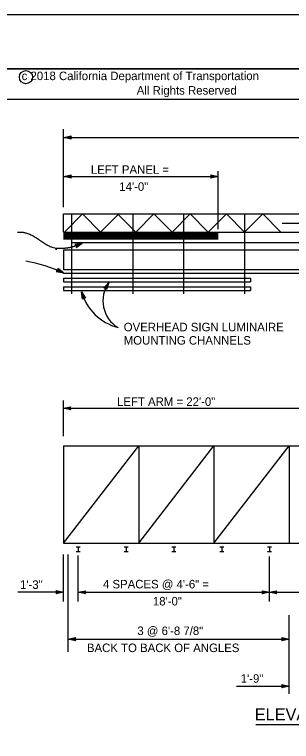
# Model space of a CAD drawing. Extents: x -894 to 866, y -476 to 714.
# Drawn here: x -176 to 52, y 116 to 714 of the extents above; entities that cross this region are included whole.
import ezdxf

# ---------------------------------------------------------------- set-up
doc = ezdxf.new("R2010")
doc.units = 0
for name, color, linetype in [('10 Sheet Format', 7, 'Continuous'), ('56 Stage 3 Anno', 7, 'Continuous'), ('57 Undefined', 7, 'Continuous'), ('60 Nongeo Data', 7, 'Continuous')]:
    doc.layers.add(name, color=color, linetype=linetype)

msp = doc.modelspace()

# ---------------------------------------------------------------- linework, layer by layer
at = {"layer": '10 Sheet Format'}
for p, q in [((-863.45, 668.96), (836.55, 668.96)), ((-813.45, 643.96), (811.55, 643.96))]:
    msp.add_line(p, q, dxfattribs=at)
for points in [[(-894.04, 713.56), (865.96, 713.56), (865.96, -476.44), (-894.04, -476.44)], [(-863.45, -431.04), (836.55, -431.04), (836.55, 668.96), (-863.45, 668.96)]]:
    msp.add_lwpolyline(points, close=True, dxfattribs=at)
msp.add_circle((-166.14, 662.07), 5.42, dxfattribs=at)
at = {"layer": '56 Stage 3 Anno'}
for p, q in [((-135.18, 555.43), (-135.18, 619.37)), ((-134.96, 612.48), (-128.96, 613.81)), ((-134.96, 612.48), (299.82, 612.48)), ((-128.96, 611.14), (-134.96, 612.48)), ((-134.96, 612.48), (-134.96, 612.48)), ((-129.18, 611.49), (-133.58, 612.47)), ((-133.57, 612.48), (-129.19, 613.45)), ((-132.2, 612.47), (-129.37, 613.1)), ((-129.41, 611.85), (-132.2, 612.47)), ((-130.81, 612.47), (-129.61, 612.74)), ((-129.58, 612.2), (-130.81, 612.47)), ((-128.96, 613.81), (-129.76, 612.48)), ((-129.76, 612.48), (-128.96, 611.14)), ((-128.96, 613.81), (-128.96, 613.81)), ((-128.96, 611.14), (-128.96, 611.14)), ((-134.96, 580.51), (-128.96, 581.84)), ((-134.96, 580.51), (-8.18, 580.51)), ((-128.96, 579.17), (-134.96, 580.51)), ((-134.96, 580.51), (-134.96, 580.51)), ((-129.18, 579.52), (-133.58, 580.51)), ((-133.57, 580.51), (-129.19, 581.48)), ((-132.2, 580.5), (-129.37, 581.13)), ((-129.41, 579.88), (-132.2, 580.5)), ((-130.81, 580.5), (-129.61, 580.77)), ((-129.58, 580.23), (-130.81, 580.5)), ((-128.96, 581.84), (-129.76, 580.51)), ((-129.76, 580.51), (-128.96, 579.17)), ((-128.96, 581.84), (-128.96, 581.84)), ((-13.38, 580.51), (-14.18, 581.85)), ((-14.18, 581.85), (-14.18, 581.85)), ((-14.18, 581.85), (-8.18, 580.51)), ((-8.18, 580.51), (-14.18, 579.18)), ((-14.18, 579.18), (-13.38, 580.51)), ((-13.96, 581.49), (-9.56, 580.51)), ((-9.57, 580.5), (-13.95, 579.54)), ((-10.94, 580.51), (-13.77, 579.88)), ((-13.73, 581.13), (-10.94, 580.51)), ((-13.55, 580.78), (-12.32, 580.51)), ((-12.32, 580.51), (-13.53, 580.24)), ((-8.18, 537.25), (-8.18, 584.89)), ((-8.18, 580.51), (-8.18, 580.51)), ((-128.96, 579.17), (-128.96, 579.17)), ((-14.18, 579.18), (-14.18, 579.18)), ((-119.9, 525.69), (-125.93, 524.5)), ((-124.86, 522.06), (-119.9, 525.69)), ((-119.9, 525.69), (-119.9, 525.69)), ((-141.74, 520.91), (-140.74, 520.91)), ((-125.93, 524.5), (-125.93, 524.5)), ((-125.93, 524.5), (-124.67, 523.6)), ((-121.18, 525.13), (-125.57, 524.27)), ((-122.43, 524.58), (-125.27, 524.02)), ((-123.7, 524.02), (-124.91, 523.79)), ((-124.67, 523.6), (-124.86, 522.06)), ((-124.86, 522.06), (-124.86, 522.06)), ((-124.81, 522.47), (-121.17, 525.13)), ((-124.74, 522.89), (-122.43, 524.58)), ((-124.71, 523.28), (-123.7, 524.02)), ((-139.88, 503.42), (-141.18, 502.55)), ((-141.18, 502.55), (-141.18, 502.55)), ((-141.18, 502.55), (-135.18, 501.21)), ((-140.83, 502.78), (-136.43, 501.8)), ((-140.46, 503.01), (-137.68, 502.38)), ((-140.16, 503.25), (-138.93, 502.97)), ((-135.18, 501.21), (-140.04, 504.97)), ((-140.04, 504.97), (-140.04, 504.97)), ((-140.04, 504.97), (-139.88, 503.42)), ((-136.43, 501.8), (-139.98, 504.54)), ((-137.68, 502.38), (-139.97, 504.15)), ((-138.93, 502.97), (-139.91, 503.73)), ((-135.18, 501.21), (-135.18, 501.21)), ((-102.18, 488.88), (-97.99, 493.38)), ((-101.76, 488.88), (-98.69, 492.19)), ((-101.33, 488.9), (-99.39, 490.99)), ((-100.95, 488.88), (-100.09, 489.8)), ((-100.09, 489.8), (-100.47, 488.62)), ((-99.39, 490.99), (-100.28, 488.24)), ((-98.69, 492.17), (-100.07, 487.91)), ((-97.99, 493.38), (-99.88, 487.53)), ((-97.99, 493.38), (-97.99, 493.38)), ((-119.79, 479.75), (-120.55, 485.85)), ((-120.55, 485.85), (-120.55, 485.85)), ((-120.55, 485.85), (-117.27, 480.65)), ((-119.53, 480.08), (-120.08, 484.55)), ((-120.07, 484.54), (-117.69, 480.75)), ((-100.62, 488.89), (-102.18, 488.88)), ((-102.18, 488.88), (-102.18, 488.88)), ((-99.88, 487.53), (-100.62, 488.89)), ((-99.88, 487.53), (-99.88, 487.53)), ((-118.8, 480.96), (-119.79, 479.75)), ((-119.79, 479.75), (-119.79, 479.75)), ((-119.27, 480.42), (-119.62, 483.25)), ((-119.62, 483.25), (-118.08, 480.8)), ((-119, 480.7), (-119.15, 481.95)), ((-119.15, 481.95), (-118.5, 480.9)), ((-117.27, 480.65), (-118.8, 480.96)), ((-117.28, 480.65), (-117.28, 480.65)), ((-135.18, 367.12), (-135.18, 396.55)), ((-135.39, 390.05), (-129.39, 391.38)), ((-129.39, 388.71), (-135.39, 390.05)), ((-135.39, 390.05), (-135.39, 390.05)), ((-135.39, 390.05), (64.82, 390.05)), ((-129.61, 389.07), (-134.01, 390.05)), ((-134, 390.05), (-129.62, 391.02)), ((-132.63, 390.05), (-129.8, 390.67)), ((-129.84, 389.42), (-132.63, 390.05)), ((-131.25, 390.05), (-130.04, 390.31)), ((-130.02, 389.77), (-131.25, 390.05)), ((-129.39, 391.38), (-130.19, 390.05)), ((-130.19, 390.05), (-129.39, 388.71)), ((-129.39, 391.38), (-129.39, 391.38)), ((-129.39, 388.71), (-129.39, 388.71)), ((-135.18, 231.34), (-135.18, 269.81)), ((-131.35, 189.94), (-131.35, 269.81)), ((-123.32, 231.34), (-123.32, 269.06)), ((34.02, 231.34), (34.02, 268.3)), ((-140.38, 238.88), (-141.18, 240.22)), ((-141.18, 240.22), (-141.18, 240.22)), ((-141.18, 240.22), (-135.18, 238.88)), ((-140.96, 239.87), (-136.56, 238.88)), ((-140.73, 239.51), (-137.94, 238.89)), ((-140.55, 239.16), (-139.33, 238.89)), ((-123.32, 238.88), (-117.32, 240.21)), ((-121.93, 238.89), (-117.56, 239.85)), ((-120.56, 238.88), (-117.74, 239.51)), ((-119.18, 238.88), (-117.97, 239.15)), ((-117.32, 240.21), (-118.12, 238.88)), ((-117.32, 240.21), (-117.32, 240.21)), ((28.11, 240.2), (28.11, 240.2)), ((28.9, 238.88), (28.11, 240.2)), ((28.11, 240.2), (34.02, 238.88)), ((32.66, 238.88), (28.32, 239.85)), ((28.53, 239.5), (31.3, 238.89)), ((29.94, 238.89), (28.74, 239.15)), ((34.02, 238.88), (39.92, 240.19)), ((39.71, 239.84), (35.39, 238.89)), ((36.74, 238.88), (39.5, 239.5)), ((39.29, 239.15), (38.1, 238.88)), ((39.92, 240.19), (39.13, 238.88)), ((39.92, 240.19), (39.92, 240.19)), ((-135.18, 238.88), (-172.8, 238.88)), ((-135.18, 238.88), (-141.18, 237.55)), ((-141.18, 237.55), (-140.38, 238.88)), ((-141.18, 237.55), (-141.18, 237.55)), ((-136.57, 238.88), (-140.95, 237.91)), ((-137.94, 238.89), (-140.77, 238.26)), ((-139.33, 238.89), (-140.53, 238.62)), ((-135.18, 238.88), (-135.18, 238.88)), ((-117.32, 237.54), (-123.32, 238.88)), ((-123.32, 238.88), (-123.32, 238.88)), ((-123.32, 238.88), (34.02, 238.88)), ((-117.54, 237.9), (-121.94, 238.88)), ((-117.78, 238.26), (-120.56, 238.88)), ((-117.95, 238.61), (-119.18, 238.88)), ((-118.12, 238.88), (-117.32, 237.54)), ((-117.32, 237.54), (-117.32, 237.54)), ((34.02, 238.88), (28.11, 237.57)), ((28.11, 237.57), (28.9, 238.88)), ((28.11, 237.57), (28.11, 237.57)), ((28.32, 237.92), (32.65, 238.88)), ((31.3, 238.89), (28.53, 238.27)), ((28.74, 238.62), (29.94, 238.89)), ((34.02, 238.88), (288.51, 238.88)), ((34.02, 238.88), (34.02, 238.88)), ((34.02, 238.88), (34.02, 238.88)), ((39.92, 237.56), (34.02, 238.88)), ((35.38, 238.88), (39.71, 237.91)), ((39.51, 238.26), (36.74, 238.88)), ((38.1, 238.88), (39.3, 238.61)), ((39.13, 238.88), (39.92, 237.56)), ((39.92, 237.56), (39.92, 237.56)), ((50.2, 155.4), (50.2, 220.03)), ((-131.35, 200.41), (-125.44, 201.72)), ((-131.35, 200.41), (50.2, 200.41)), ((-131.35, 200.41), (-131.35, 200.41)), ((-125.44, 199.1), (-131.35, 200.41)), ((-129.99, 200.41), (-125.65, 199.44)), ((-125.65, 201.37), (-129.98, 200.42)), ((-128.63, 200.41), (-125.86, 201.03)), ((-125.86, 199.79), (-128.63, 200.41)), ((-126.07, 200.68), (-127.27, 200.41)), ((-127.27, 200.41), (-126.07, 200.14)), ((-125.44, 201.72), (-126.23, 200.41)), ((-126.23, 200.41), (-125.44, 199.1)), ((-125.44, 201.72), (-125.44, 201.72)), ((-125.44, 199.1), (-125.44, 199.1)), ((45.01, 200.41), (44.21, 201.75)), ((44.21, 201.75), (44.21, 201.75)), ((44.21, 201.75), (50.21, 200.41)), ((50.21, 200.41), (44.21, 199.08)), ((44.21, 199.08), (45.01, 200.41)), ((44.21, 199.08), (44.21, 199.08)), ((44.43, 201.39), (48.83, 200.41)), ((48.82, 200.41), (44.45, 199.44)), ((47.45, 200.41), (44.62, 199.79)), ((44.66, 201.03), (47.45, 200.41)), ((44.84, 200.69), (46.07, 200.41)), ((46.07, 200.41), (44.86, 200.15)), ((50.21, 200.41), (50.21, 200.41)), ((6.89, 161.7), (50.2, 161.7)), ((45, 161.7), (44.2, 163.04)), ((44.2, 163.04), (44.2, 163.04)), ((44.2, 163.04), (50.2, 161.7)), ((50.2, 161.7), (44.2, 160.37)), ((44.2, 160.37), (45, 161.7)), ((44.41, 162.68), (48.82, 161.7)), ((48.81, 161.7), (44.43, 160.73)), ((47.43, 161.7), (44.61, 161.08)), ((44.65, 162.33), (47.43, 161.7)), ((44.82, 161.98), (46.05, 161.7)), ((46.05, 161.7), (44.84, 161.44)), ((50.2, 161.7), (50.2, 161.7)), ((44.2, 160.37), (44.2, 160.37))]:
    msp.add_line(p, q, dxfattribs=at)
msp.add_lwpolyline([(44.54, 542.16), (83.16, 542.16)], dxfattribs=at)
for centre, radius, start, end in [((-186.29, 392.58), 120.05, 64.79936, 80.44839), ((-77.3, 478.32), 25.58, 143.95881, 239.02596), ((-79.47, 497.71), 42.75, 196.09472, 255.09024)]:
    msp.add_arc(centre, radius, start, end, dxfattribs=at)
msp.add_open_spline([(-173.08, 534.73), (-165.01, 535.6), (-146.5, 522.06), (-136.81, 521.44), (-128.11, 522.31), (-119.9, 525.69)], degree=2, dxfattribs=at)
at = {"layer": '57 Undefined'}
msp.add_line((22.87, 130.22), (107.77, 130.22), dxfattribs=at)
at = {"layer": '60 Nongeo Data'}
for p, q in [((-135.18, 549.72), (299.82, 549.72)), ((-135.18, 534.72), (-135.18, 549.72)), ((-134.59, 534.81), (-119.68, 549.72)), ((-128.8, 549.72), (-128.8, 483.99)), ((-104.77, 534.81), (-119.68, 549.72)), ((-104.77, 534.81), (-89.87, 549.72)), ((-75.88, 534.81), (-90.78, 549.72)), ((-78.41, 549.72), (-78.41, 483.99)), ((-75.88, 534.81), (-60.97, 549.72)), ((-46.06, 534.81), (-60.97, 549.72)), ((-46.06, 534.81), (-31.15, 549.72)), ((-36.5, 549.72), (-36.5, 483.99)), ((-16.24, 534.81), (-31.15, 549.72)), ((-16.24, 534.81), (-1.33, 549.72)), ((13.57, 534.81), (-1.33, 549.72)), ((13.57, 534.81), (28.48, 549.72)), ((13.57, 549.72), (13.57, 483.99)), ((43.39, 534.81), (28.48, 549.72)), ((-135.18, 534.72), (299.82, 534.72)), ((-135.18, 534.26), (-8.18, 534.26)), ((-135.18, 533.75), (-8.18, 533.75)), ((-135.18, 533.1), (-8.18, 533.1)), ((-135.18, 532.62), (-8.18, 532.62)), ((-135.18, 531.93), (-8.18, 531.93)), ((-135.18, 531.19), (-8.18, 531.19)), ((-135.18, 530.62), (-8.18, 530.62)), ((-135.18, 530.24), (-8.18, 530.24)), ((-135.18, 529.71), (-8.18, 529.71)), ((-135.18, 529.29), (-8.18, 529.29)), ((-128.8, 526.14), (280.42, 526.14)), ((-135.18, 520.14), (71.45, 520.14)), ((-135.18, 520.14), (-135.18, 504.14)), ((-135.18, 504.14), (77.9, 504.14)), ((-135.18, 501.16), (299.82, 501.16)), ((-135.18, 496.85), (18.46, 496.85)), ((-135.18, 496.85), (-135.18, 493.85)), ((18.46, 496.85), (18.46, 493.85)), ((-135.18, 493.85), (18.46, 493.85)), ((-135.18, 489.85), (18.46, 489.85)), ((-135.18, 489.85), (-135.18, 486.85)), ((18.46, 489.85), (18.46, 486.85)), ((-135.18, 486.85), (18.46, 486.85)), ((-135.18, 486.85), (18.46, 486.85)), ((-135.18, 486.85), (18.46, 486.85)), ((-135.18, 359.18), (-135.18, 279.18)), ((-135.18, 279.18), (-73.39, 359.18)), ((-135.18, 359.18), (133.4, 359.18)), ((-73.39, 359.18), (-73.39, 279.18)), ((-73.39, 279.18), (-11.6, 359.18)), ((-11.6, 359.18), (-11.6, 279.18)), ((-11.6, 279.18), (50.2, 359.18)), ((50.2, 359.18), (50.2, 279.18)), ((-135.18, 279.18), (50.2, 279.18)), ((-124.82, 276.34), (-121.58, 276.34)), ((-123.2, 276.34), (-123.2, 272.47)), ((-85.48, 276.34), (-82.25, 276.34)), ((-83.87, 276.34), (-83.87, 272.47)), ((-46.15, 276.34), (-42.91, 276.34)), ((-44.53, 276.34), (-44.53, 272.47)), ((-6.81, 276.34), (-3.58, 276.34)), ((-5.2, 276.34), (-5.2, 272.47)), ((32.4, 276.34), (35.63, 276.34)), ((34.02, 276.34), (34.02, 272.47)), ((50.2, 279.18), (75.2, 279.18)), ((-124.82, 272.47), (-121.58, 272.47)), ((-85.48, 272.47), (-82.25, 272.47)), ((-46.15, 272.47), (-42.91, 272.47)), ((-6.81, 272.47), (-3.58, 272.47)), ((32.4, 272.47), (35.63, 272.47))]:
    msp.add_line(p, q, dxfattribs=at)

# ---------------------------------------------------------------- texts
at = {"layer": '10 Sheet Format'}
for s, p in [('c 2018 California Department of Transportation', (-169.7, 659.67)), ('All Rights Reserved', (-75.06, 647.77))]:
    msp.add_text(s, height=7, dxfattribs=at).set_placement(p)
at = {"layer": '57 Undefined'}
for s, height, p in [('LEFT PANEL =', 7, (-112.76, 582.71)), ('14\'-0"', 7, (-89.41, 568.71)), ('OVERHEAD SIGN LUMINAIRE', 7, (-85.76, 453.3)), ('MOUNTING CHANNELS', 7, (-85.76, 442.36)), ('LEFT ARM = 22\'-0"', 7, (-91.28, 392.02)), ('1\'-3"', 7, (-171.03, 241.68)), ('4 SPACES @ 4\'-6" =', 7, (-102.83, 242.07)), ('18\'-0"', 7, (-61.78, 228.07)), ('3 @ 6\'-8 7/8"', 7, (-74.55, 203.75)), ('BACK TO BACK OF ANGLES', 7, (-116.02, 189.75)), ('1\'-9"', 7, (10.39, 164.57)), ('ELEVATION', 10, (21.99, 133.57))]:
    msp.add_text(s, height=height, dxfattribs=at).set_placement(p)

doc.saveas('drawing.dxf')
